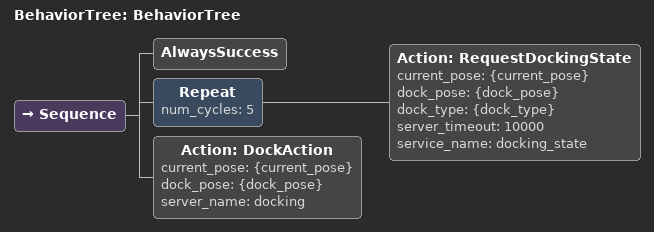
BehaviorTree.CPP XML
<?xml version="1.0"?>
<root main_tree_to_execute="BehaviorTree">
    <BehaviorTree ID="BehaviorTree">
        <Sequence>
            <AlwaysSuccess/>
            <Repeat num_cycles="5">
                <Action ID="RequestDockingState" current_pose="{current_pose}" dock_pose="{dock_pose}" dock_type="{dock_type}" server_timeout="10000" service_name="docking_state"/>
            </Repeat>
            <Action ID="DockAction" current_pose="{current_pose}" dock_pose="{dock_pose}" server_name="docking"/>
        </Sequence>
    </BehaviorTree>
</root>
